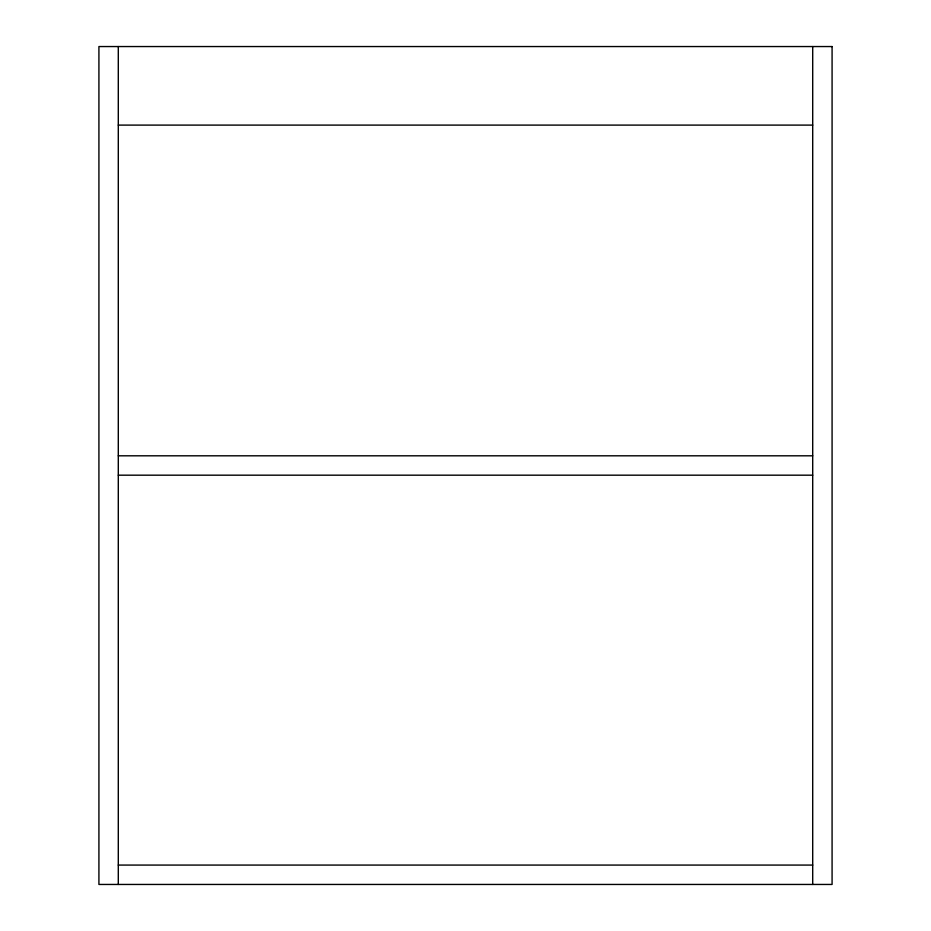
<?xml version="1.0" encoding="UTF-8"?>
<svg xmlns="http://www.w3.org/2000/svg" width="931" height="931" viewBox="0 0 931 931"><rect width="100%" height="100%" fill="white"/><g stroke="black" fill="none" stroke-linecap="round" stroke-linejoin="round"><path stroke-width="1.4" d="M118.295 125.103L812.705 125.103M118.295 455.806L812.705 455.806M118.295 475.182L812.705 475.182M118.295 865.074L812.705 865.074M812.705 46.55L812.705 884.45M118.295 46.55L118.295 884.45M832.081 46.55L98.919 46.55L98.919 884.45L832.081 884.45L832.081 46.55"/></g></svg>
